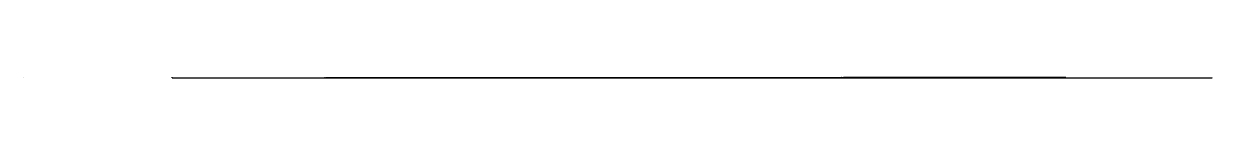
# Model space of a CAD drawing. Header units: metres. Extents: x -1 to 72750024, y 3999 to 4800.
# Drawn here: x 66750003 to 67150024, y 4119 to 4320 of the extents above; entities that cross this region are included whole.
import ezdxf

# ---------------------------------------------------------------- set-up
doc = ezdxf.new("R2010")
doc.units = ezdxf.units.M

msp = doc.modelspace()

# ---------------------------------------------------------------- linework, layer by layer
at = {"color": 7}
for p, q in [((66750003.013, 4320), (66750024.105, 4320)), ((66750003.013, 4320), (66750003.013, 4301.921)), ((66750024.105, 4301.921), (66750003.013, 4301.921)), ((66750006.026, 4313.974), (66750021.092, 4313.974)), ((66750024.105, 4320), (66750024.105, 4301.921)), ((66800000, 4320), (66799998.795, 4320)), ((66800000, 4280), (66799998.795, 4280)), ((66800000, 4240), (66799998.795, 4240)), ((66800000, 4200), (66799998.795, 4200)), ((66800000, 4160), (66799998.795, 4160)), ((66800000, 4120), (66799998.795, 4120)), ((66800000, 4312), (66799999.247, 4312)), ((66800000, 4304), (66799999.247, 4304)), ((66800000, 4296), (66799999.247, 4296)), ((66800000, 4288), (66799999.247, 4288)), ((66800000, 4272), (66799999.247, 4272)), ((66800000, 4264), (66799999.247, 4264)), ((66800000, 4256), (66799999.247, 4256)), ((66800000, 4248), (66799999.247, 4248)), ((66800000, 4232), (66799999.247, 4232)), ((66800000, 4224), (66799999.247, 4224)), ((66800000, 4216), (66799999.247, 4216)), ((66800000, 4208), (66799999.247, 4208)), ((66800000, 4192), (66799999.247, 4192)), ((66800000, 4184), (66799999.247, 4184)), ((66800000, 4176), (66799999.247, 4176)), ((66800000, 4168), (66799999.247, 4168)), ((66800000, 4152), (66799999.247, 4152)), ((66800000, 4144), (66799999.247, 4144)), ((66800000, 4136), (66799999.247, 4136)), ((66800000, 4128), (66799999.247, 4128)), ((66800000, 4120), (66800000, 4320)), ((66800000, 4120), (67150000, 4120)), ((66800000, 4120), (66800000, 4118.795)), ((66810000.001, 4120), (66810000.001, 4119.247)), ((66820000.002, 4120), (66820000.002, 4119.247)), ((66830000.003, 4120), (66830000.003, 4119.247)), ((66840000.003, 4120), (66840000.003, 4119.247)), ((66850000.001, 4120), (66850000.001, 4118.795)), ((66859999.998, 4120), (66859999.998, 4119.247)), ((66869999.996, 4120), (66869999.996, 4119.247)), ((66879999.993, 4120), (66879999.993, 4119.247)), ((66889999.991, 4120), (66889999.991, 4119.247)), ((66900000.002, 4120), (66900000.002, 4118.795)), ((66910000.006, 4120), (66910000.006, 4119.247)), ((66920000.01, 4120), (66920000.01, 4119.247)), ((66930000.015, 4120), (66930000.015, 4119.247)), ((66940000.019, 4120), (66940000.019, 4119.247)), ((66949999.996, 4120), (66949999.996, 4118.795)), ((66960000, 4120), (66960000, 4119.247)), ((66970000.005, 4120), (66970000.005, 4119.247)), ((66980000.009, 4120), (66980000.009, 4119.247)), ((66990000.013, 4120), (66990000.013, 4119.247)), ((67000000.004, 4120), (67000000.004, 4118.795)), ((67010000.008, 4120), (67010000.008, 4119.247)), ((67020000.012, 4120), (67020000.012, 4119.247)), ((67030000.003, 4120), (67030000.003, 4119.247)), ((67039999.994, 4120), (67039999.994, 4119.247)), ((67050000.012, 4120), (67050000.012, 4118.795)), ((67060000.002, 4120), (67060000.002, 4119.247)), ((67069999.993, 4120), (67069999.993, 4119.247)), ((67079999.984, 4120), (67079999.984, 4119.247)), ((67089999.975, 4120), (67089999.975, 4119.247)), ((67099999.992, 4120), (67099999.992, 4118.795)), ((67109999.983, 4120), (67109999.983, 4119.247)), ((67119999.974, 4120), (67119999.974, 4119.247)), ((67129999.964, 4120), (67129999.964, 4119.247)), ((67139999.955, 4120), (67139999.955, 4119.247)), ((67150000, 4120), (67150000, 4118.795)), ((67150003.013, 4320), (67150024.105, 4320)), ((67150003.013, 4320), (67150003.013, 4301.921)), ((67150024.105, 4301.921), (67150003.013, 4301.921)), ((67150006.026, 4313.974), (67150021.092, 4313.974)), ((67150024.105, 4320), (67150024.105, 4301.921))]:
    msp.add_line(p, q, dxfattribs=at)
at = {"color": 4}
for p, q in [((66750006.026, 4309.454), (66750021.092, 4309.454)), ((66829132.779, 4132.958), (66829772.471, 4133.674)), ((66829772.471, 4133.674), (66830320.67, 4134.995)), ((66830320.67, 4134.995), (66830491.4, 4135.1)), ((66830491.4, 4135.1), (66830631.211, 4135.405)), ((66830631.211, 4135.405), (66831975.91, 4137.206)), ((66831975.91, 4137.206), (66834216.93, 4140.623)), ((66834216.93, 4140.623), (66834648.391, 4142.217)), ((66834648.391, 4142.217), (66835062.191, 4142.449)), ((66835062.191, 4142.449), (66835268.801, 4142.89)), ((66835268.801, 4142.89), (66835987.391, 4144.113)), ((66835987.391, 4144.113), (66836534.93, 4144.219)), ((66836534.93, 4144.219), (66836951.949, 4145.956)), ((66836951.949, 4145.956), (66837197.199, 4144.945)), ((66837197.199, 4144.945), (66837304.531, 4146.13)), ((66837304.531, 4146.13), (66838107.359, 4146.755)), ((66838107.359, 4146.755), (66838211.16, 4147.141)), ((66838211.16, 4147.141), (66838316, 4147.261)), ((66838316, 4147.261), (66838331.898, 4147.383)), ((66838331.898, 4147.383), (66838689.16, 4147.749)), ((66838689.16, 4147.749), (66838693.012, 4148.008)), ((66838693.012, 4148.008), (66838702.898, 4147.859)), ((66838702.898, 4147.859), (66839575.828, 4148.667)), ((66839575.828, 4148.667), (66839614.859, 4149.256)), ((66839614.859, 4149.256), (66840150.879, 4150.32)), ((66840150.879, 4150.32), (66840215.559, 4149.959)), ((66840215.559, 4149.959), (66840261.859, 4150.018)), ((66840261.859, 4150.018), (66840297.059, 4150.13)), ((66840297.059, 4150.13), (66840418.77, 4150.154)), ((66840418.77, 4150.154), (66840423.121, 4150.285)), ((66840423.121, 4150.285), (66840825.578, 4150.911)), ((66840825.578, 4150.911), (66840951.301, 4151.157)), ((66840951.301, 4151.157), (66841012.102, 4150.904)), ((66841012.102, 4150.904), (66841114.07, 4150.594)), ((66841114.07, 4150.594), (66841784.359, 4152.379)), ((66841784.359, 4152.379), (66841834.762, 4152.161)), ((66841834.762, 4152.161), (66841972.289, 4151.928)), ((66841972.289, 4151.928), (66842187.891, 4152.365)), ((66842187.891, 4152.365), (66842198.109, 4152.899)), ((66842198.109, 4152.899), (66843411.121, 4154.314)), ((66843411.121, 4154.314), (66843603.629, 4154.502)), ((66843603.629, 4154.502), (66843679.199, 4154.299)), ((66843679.199, 4154.299), (66843703.18, 4155.038)), ((66843703.18, 4155.038), (66843706, 4154.642)), ((66843706, 4154.642), (66843832.109, 4154.805)), ((66843832.109, 4154.805), (66843981.609, 4155.019)), ((66843981.609, 4155.019), (66844257.309, 4155.406)), ((66844257.309, 4155.406), (66844837.879, 4156.302)), ((66844837.879, 4156.302), (66845805.051, 4156.512)), ((66845805.051, 4156.512), (66846190.852, 4158.272)), ((66846190.852, 4158.272), (66846224.75, 4158.168)), ((66846224.75, 4158.168), (66846449.711, 4157.642)), ((66846449.711, 4157.642), (66847940.059, 4160.277)), ((66847940.059, 4160.277), (66849254.012, 4162.42)), ((66849254.012, 4162.42), (66849304.02, 4161.236)), ((66849304.02, 4161.236), (66849482.809, 4162.218)), ((66849482.809, 4162.218), (66851154.789, 4164.222)), ((66851154.789, 4164.222), (66851287.238, 4163.095)), ((66851287.238, 4163.095), (66851716.898, 4164.738)), ((66851716.898, 4164.738), (66851864.73, 4164.489)), ((66851864.73, 4164.489), (66851886.199, 4164.848)), ((66851886.199, 4164.848), (66852064.801, 4165.191)), ((66852064.801, 4165.191), (66852182.199, 4165.402)), ((66852182.199, 4165.402), (66852403.422, 4165.592)), ((66852403.422, 4165.592), (66852445.68, 4165.461)), ((66852445.68, 4165.461), (66852603.07, 4165.84)), ((66852603.07, 4165.84), (66852629.129, 4165.793)), ((66852629.129, 4165.793), (66852668.07, 4165.852)), ((66852668.07, 4165.852), (66852788.82, 4165.934)), ((66852788.82, 4165.934), (66853425.672, 4166.546)), ((66853425.672, 4166.546), (66854036.109, 4167.76)), ((66854036.109, 4167.76), (66854118.859, 4167.335)), ((66854118.859, 4167.335), (66854196.73, 4168.108)), ((66854196.73, 4168.108), (66854202.961, 4167.482)), ((66854202.961, 4167.482), (66854434.969, 4167.702)), ((66854434.969, 4167.702), (66854464.59, 4167.798)), ((66854464.59, 4167.798), (66854532.59, 4167.823)), ((66854532.59, 4167.823), (66854606.57, 4167.896)), ((66854606.57, 4167.896), (66854664.23, 4167.967)), ((66854664.23, 4167.967), (66855155.32, 4168.435)), ((66855155.32, 4168.435), (66855222.551, 4168.641)), ((66855222.551, 4168.641), (66855338.359, 4168.484)), ((66855338.359, 4168.484), (66856328.57, 4169.915)), ((66856328.57, 4169.915), (66856976.77, 4170.084)), ((66856976.77, 4170.084), (66857122.422, 4170.31)), ((66857122.422, 4170.31), (66857828.262, 4171.269)), ((66857828.262, 4171.269), (66858125.469, 4171.565)), ((66858125.469, 4171.565), (66858305.34, 4171.764)), ((66858305.34, 4171.764), (66858387.84, 4172.116)), ((66858387.84, 4172.116), (66858408.762, 4171.751)), ((66858408.762, 4171.751), (66858419.48, 4171.811)), ((66858419.48, 4171.811), (66858465.211, 4171.945)), ((66858465.211, 4171.945), (66858508.941, 4172.145)), ((66858508.941, 4172.145), (66858759.98, 4172.286)), ((66858759.98, 4172.286), (66858876.59, 4172.502)), ((66858876.59, 4172.502), (66859102.43, 4173.321)), ((66859102.43, 4173.321), (66859282.379, 4172.521)), ((66859282.379, 4172.521), (66859344.238, 4173.41)), ((66859344.238, 4173.41), (66860028.539, 4173.185)), ((66860028.539, 4173.185), (66860286.68, 4173.82)), ((66860286.68, 4173.82), (66860552.559, 4174.37)), ((66860552.559, 4174.37), (66860591.422, 4174.087)), ((66860591.422, 4174.087), (66860832.789, 4174.731)), ((66860832.789, 4174.731), (66861085.121, 4174.694)), ((66861085.121, 4174.694), (66861655.84, 4175.797)), ((66861655.84, 4175.797), (66861675.469, 4173.74)), ((66861675.469, 4173.74), (66861728.121, 4174.722)), ((66861728.121, 4174.722), (66863062.75, 4176.704)), ((66863062.75, 4176.704), (66863213.23, 4176.184)), ((66863213.23, 4176.184), (66863583.051, 4175.904)), ((66863583.051, 4175.904), (66864340.48, 4178.089)), ((66864340.48, 4178.089), (66864384.852, 4177.803)), ((66864384.852, 4177.803), (66864764.961, 4178.157)), ((66864764.961, 4178.157), (66864769.32, 4177.145)), ((66864769.32, 4177.145), (66865141.82, 4177.839)), ((66865141.82, 4177.839), (66865377.781, 4178.786)), ((66865377.781, 4178.786), (66865526.199, 4179.407)), ((66865526.199, 4179.407), (66866171.25, 4179.023)), ((66866171.25, 4179.023), (66866347.5, 4180.098)), ((66866347.5, 4180.098), (66866514.57, 4179.51)), ((66866514.57, 4179.51), (66866689.281, 4180.016)), ((66866689.281, 4180.016), (66866868.789, 4180.829)), ((66866868.789, 4180.829), (66867467.906, 4180.66)), ((66867467.906, 4180.66), (66867499.359, 4180.87)), ((66867499.359, 4180.87), (66867621.719, 4180.714)), ((66867621.719, 4180.714), (66868860.672, 4181.739)), ((66868860.672, 4181.739), (66869373.758, 4182.385)), ((66869373.758, 4182.385), (66869828.563, 4183.009)), ((66869828.563, 4183.009), (66870084.227, 4183.979)), ((66870084.227, 4183.979), (66870933.641, 4184.252)), ((66870933.641, 4184.252), (66872563.359, 4184.589)), ((66872563.359, 4184.589), (66872587.961, 4184.44)), ((66872587.961, 4184.44), (66872639.938, 4185.721)), ((66872639.938, 4185.721), (66873070.773, 4186.183)), ((66873070.773, 4186.183), (66873427.539, 4185.971)), ((66873427.539, 4185.971), (66873443.406, 4186.129)), ((66873443.406, 4186.129), (66874543.68, 4187.105)), ((66874543.68, 4187.105), (66874808.773, 4187.496)), ((66874808.773, 4187.496), (66875307.602, 4186.82)), ((66875307.602, 4186.82), (66875669.289, 4188.093)), ((66875669.289, 4188.093), (66876045, 4188.339)), ((66876045, 4188.339), (66876119.453, 4188.053)), ((66876119.453, 4188.053), (66876400.727, 4188.671)), ((66876400.727, 4188.671), (66876843.563, 4188.849)), ((66876843.563, 4188.849), (66876874.133, 4189.091)), ((66876874.133, 4189.091), (66877117.523, 4189.424)), ((66877117.523, 4189.424), (66877458.547, 4188.351)), ((66877458.547, 4188.351), (66877699.609, 4190.167)), ((66877699.609, 4190.167), (66877908.133, 4190.083)), ((66877908.133, 4190.083), (66878049.656, 4190.422)), ((66878049.656, 4190.422), (66878280.648, 4189.956)), ((66878280.648, 4189.956), (66879023.977, 4190.875)), ((66879023.977, 4190.875), (66879104.672, 4190.918)), ((66879104.672, 4190.918), (66879225.203, 4190.46)), ((66879225.203, 4190.46), (66879382.602, 4191.225)), ((66879382.602, 4191.225), (66879607.133, 4192.088)), ((66879607.133, 4192.088), (66880532.906, 4192.379)), ((66880532.906, 4192.379), (66880548.148, 4192.248)), ((66880548.148, 4192.248), (66880687.477, 4192.084)), ((66880687.477, 4192.084), (66880787.359, 4191.947)), ((66880787.359, 4191.947), (66881426.688, 4192.537)), ((66881426.688, 4192.537), (66882113.492, 4193.525)), ((66882113.492, 4193.525), (66882291.094, 4193.499)), ((66882291.094, 4193.499), (66882497.711, 4194.019)), ((66882497.711, 4194.019), (66882571.5, 4194.196)), ((66882571.5, 4194.196), (66883609.031, 4194.484)), ((66883609.031, 4194.484), (66883665.523, 4194.65)), ((66883665.523, 4194.65), (66883710.883, 4194.594)), ((66883710.883, 4194.594), (66883848.609, 4194.948)), ((66883848.609, 4194.948), (66883882.07, 4195.229)), ((66883882.07, 4195.229), (66883883.758, 4194.611)), ((66883883.758, 4194.611), (66884463.078, 4195.356)), ((66884463.078, 4195.356), (66884479.461, 4195.406)), ((66884479.461, 4195.406), (66885132.352, 4195.805)), ((66885132.352, 4195.805), (66885171.023, 4195.854)), ((66885171.023, 4195.854), (66885182.172, 4196.095)), ((66885182.172, 4196.095), (66885541.203, 4196.044)), ((66885541.203, 4196.044), (66885597.969, 4196.2)), ((66885597.969, 4196.2), (66885728.813, 4196.384)), ((66885728.813, 4196.384), (66885917.063, 4196.537)), ((66885917.063, 4196.537), (66886199.992, 4197.14)), ((66886199.992, 4197.14), (66886446.609, 4197.188)), ((66886446.609, 4197.188), (66886551.156, 4197.189)), ((66886551.156, 4197.189), (66886592.102, 4197.011)), ((66886592.102, 4197.011), (66886893.25, 4197.21)), ((66886893.25, 4197.21), (66887163.023, 4197.402)), ((66887163.023, 4197.402), (66887359.75, 4197.981)), ((66887359.75, 4197.981), (66887673.273, 4198.228)), ((66887673.273, 4198.228), (66887944.047, 4197.475)), ((66887944.047, 4197.475), (66889405.406, 4199.029)), ((66889405.406, 4199.029), (66890433.477, 4199.856)), ((66890433.477, 4199.856), (66890783.906, 4200.623)), ((66890783.906, 4200.623), (66891044.133, 4200.731)), ((66891044.133, 4200.731), (66891088.688, 4200.899)), ((66891088.688, 4200.899), (66891106.063, 4200.98)), ((66891106.063, 4200.98), (66892013.383, 4201.353)), ((66892013.383, 4201.353), (66892261.203, 4201.362)), ((66892261.203, 4201.362), (66892285.594, 4201.54)), ((66892285.594, 4201.54), (66892321.273, 4201.585)), ((66892321.273, 4201.585), (66892415.227, 4201.497)), ((66892415.227, 4201.497), (66892466.828, 4201.681)), ((66892466.828, 4201.681), (66892472.227, 4201.761)), ((66892472.227, 4201.761), (66892483.633, 4201.699)), ((66892483.633, 4201.699), (66892633.359, 4201.829)), ((66892633.359, 4201.829), (66892633.461, 4201.895)), ((66892633.461, 4201.895), (66893268.758, 4202.222)), ((66893268.758, 4202.222), (66893361.703, 4202.147)), ((66893361.703, 4202.147), (66893754.117, 4202.731)), ((66893754.117, 4202.731), (66894176.422, 4203.228)), ((66894176.422, 4203.228), (66894229.742, 4202.787)), ((66894229.742, 4202.787), (66894327.203, 4203.568)), ((66894327.203, 4203.568), (66894745.797, 4203.469)), ((66894745.797, 4203.469), (66894835.227, 4203.326)), ((66894835.227, 4203.326), (66895200.383, 4203.827)), ((66895200.383, 4203.827), (66895567.367, 4204.123)), ((66895567.367, 4204.123), (66895592.133, 4204.007)), ((66895592.133, 4204.007), (66896455.063, 4204.718)), ((66896455.063, 4204.718), (66896460.344, 4204.675)), ((66896460.344, 4204.675), (66896491.648, 4204.785)), ((66896491.648, 4204.785), (66896688.383, 4205.129)), ((66896688.383, 4205.129), (66897039.023, 4205.171)), ((66897039.023, 4205.171), (66897044.906, 4205.026)), ((66897044.906, 4205.026), (66897312.727, 4205.707)), ((66897312.727, 4205.707), (66897313.453, 4205.452)), ((66897313.453, 4205.452), (66897780.188, 4205.683)), ((66897780.188, 4205.683), (66898121.047, 4206.069)), ((66898121.047, 4206.069), (66898282.406, 4206.094)), ((66898282.406, 4206.094), (66898552.828, 4206.05)), ((66898552.828, 4206.05), (66898627.461, 4206.24)), ((66898627.461, 4206.24), (66899209.813, 4206.793)), ((66899209.813, 4206.793), (66899291.117, 4206.76)), ((66899291.117, 4206.76), (66899448.961, 4207.195)), ((66899448.961, 4207.195), (66899528.023, 4207.245)), ((66899528.023, 4207.245), (66900318.602, 4208.167)), ((66900318.602, 4208.167), (66900445.898, 4207.721)), ((66900445.898, 4207.721), (66900902.703, 4207.979)), ((66900902.703, 4207.979), (66901098.898, 4208.56)), ((66901098.898, 4208.56), (66901505.203, 4208.694)), ((66901505.203, 4208.694), (66901616.703, 4208.636)), ((66901616.703, 4208.636), (66902339.898, 4208.95)), ((66902339.898, 4208.95), (66902524.297, 4209.379)), ((66902524.297, 4209.379), (66903367.797, 4210.081)), ((66903367.797, 4210.081), (66904211.898, 4210.227)), ((66904211.898, 4210.227), (66904330.797, 4210.68)), ((66904330.797, 4210.68), (66904534.703, 4210.362)), ((66904534.703, 4210.362), (66904741.602, 4210.922)), ((66904741.602, 4210.922), (66904807.297, 4211.267)), ((66904807.297, 4211.267), (66904882.797, 4211.005)), ((66904882.797, 4211.005), (66905034.297, 4211.313)), ((66905034.297, 4211.313), (66905040.297, 4211.3)), ((66905040.297, 4211.3), (66905117, 4211.333)), ((66905117, 4211.333), (66905203, 4211.264)), ((66905203, 4211.264), (66905494.102, 4211.42)), ((66905494.102, 4211.42), (66905601.297, 4211.801)), ((66905601.297, 4211.801), (66906469.602, 4211.865)), ((66906469.602, 4211.865), (66906552, 4212.738)), ((66906552, 4212.738), (66906784.102, 4212.312)), ((66906784.102, 4212.312), (66906983.703, 4212.758)), ((66906983.703, 4212.758), (66906997, 4212.735)), ((66906997, 4212.735), (66907085.797, 4212.541)), ((66907085.797, 4212.541), (66907256.602, 4212.53)), ((66907256.602, 4212.53), (66907562.602, 4212.97)), ((66907562.602, 4212.97), (66907587.602, 4213.267)), ((66907587.602, 4213.267), (66907795.602, 4213.144)), ((66907795.602, 4213.144), (66907884.703, 4213.268)), ((66907884.703, 4213.268), (66907889.398, 4213.385)), ((66907889.398, 4213.385), (66908036.5, 4213.322)), ((66908036.5, 4213.322), (66908107.102, 4213.33)), ((66908107.102, 4213.33), (66908472.797, 4213.697)), ((66908472.797, 4213.697), (66908760.203, 4213.803)), ((66908760.203, 4213.803), (66908836.297, 4213.69)), ((66908836.297, 4213.69), (66909073.398, 4214.231)), ((66909073.398, 4214.231), (66909334, 4214.229)), ((66909334, 4214.229), (66909335.102, 4214.284)), ((66909335.102, 4214.284), (66909343.898, 4214.388)), ((66909343.898, 4214.388), (66909539.797, 4214.593)), ((66909539.797, 4214.593), (66909891.703, 4214.625)), ((66909891.703, 4214.625), (66910603.5, 4214.896)), ((66910603.5, 4214.896), (66911125.102, 4215.368)), ((66911125.102, 4215.368), (66911213.602, 4215.824)), ((66911213.602, 4215.824), (66911391.898, 4215.886)), ((66911391.898, 4215.886), (66911968.898, 4216.287)), ((66911968.898, 4216.287), (66912260, 4216.644)), ((66912260, 4216.644), (66912559.203, 4216.091)), ((66912559.203, 4216.091), (66912636.5, 4215.896)), ((66912636.5, 4215.896), (66912789.5, 4217.094)), ((66912789.5, 4217.094), (66913534.5, 4217.307)), ((66913534.5, 4217.307), (66913605.898, 4217.371)), ((66913605.898, 4217.371), (66913670.203, 4217.367)), ((66913670.203, 4217.367), (66914404.898, 4217.924)), ((66914404.898, 4217.924), (66914684.898, 4218.076)), ((66914684.898, 4218.076), (66914887.602, 4218.418)), ((66914887.602, 4218.418), (66915177.602, 4217.594)), ((66915177.602, 4217.594), (66915207.203, 4218.025)), ((66915207.203, 4218.025), (66915643.102, 4218.738)), ((66915643.102, 4218.738), (66915805.102, 4218.928)), ((66915805.102, 4218.928), (66915809.703, 4218.495)), ((66915809.703, 4218.495), (66916428.797, 4219.05)), ((66916428.797, 4219.05), (66916634.203, 4219.422)), ((66916634.203, 4219.422), (66916816.703, 4219.7)), ((66916816.703, 4219.7), (66917024.398, 4219.919)), ((66917024.398, 4219.919), (66917558.102, 4219.394)), ((66917558.102, 4219.394), (66917680.297, 4220.24)), ((66917680.297, 4220.24), (66918346.5, 4220.596)), ((66918346.5, 4220.596), (66918911.5, 4221.064)), ((66918911.5, 4221.064), (66920299.898, 4221.423)), ((66920299.898, 4221.423), (66920701.797, 4222.109)), ((66920701.797, 4222.109), (66920807.602, 4222.065)), ((66920807.602, 4222.065), (66920926.703, 4222.133)), ((66920926.703, 4222.133), (66921022.703, 4222.167)), ((66921022.703, 4222.167), (66921047.5, 4221.773)), ((66921047.5, 4221.773), (66921085.398, 4222.17)), ((66921085.398, 4222.17), (66921131.203, 4222.464)), ((66921131.203, 4222.464), (66921269.703, 4222.368)), ((66921269.703, 4222.368), (66921292.898, 4222.633)), ((66921292.898, 4222.633), (66921308.5, 4222.399)), ((66921308.5, 4222.399), (66921433.102, 4222.408)), ((66921433.102, 4222.408), (66921896.398, 4222.341)), ((66921896.398, 4222.341), (66921945.5, 4222.807)), ((66921945.5, 4222.807), (66921971.203, 4222.742)), ((66921971.203, 4222.742), (66921976.898, 4222.801)), ((66921976.898, 4222.801), (66922232.898, 4222.926)), ((66922232.898, 4222.926), (66922504.398, 4223.41)), ((66922504.398, 4223.41), (66922526.102, 4223.177)), ((66922526.102, 4223.177), (66922880.5, 4223.581)), ((66922880.5, 4223.581), (66923038.102, 4223.503)), ((66923038.102, 4223.503), (66923189.102, 4223.513)), ((66923189.102, 4223.513), (66923251.797, 4223.565)), ((66923251.797, 4223.565), (66923261.797, 4223.598)), ((66923261.797, 4223.598), (66924104.5, 4224.152)), ((66924104.5, 4224.152), (66924315.398, 4224.281)), ((66924315.398, 4224.281), (66924397.5, 4224.048)), ((66924397.5, 4224.048), (66924658.398, 4224.113)), ((66924658.398, 4224.113), (66925162.5, 4224.581)), ((66925162.5, 4224.581), (66925212.297, 4225.006)), ((66925212.297, 4225.006), (66925295, 4224.876)), ((66925295, 4224.876), (66925421.398, 4224.946)), ((66925421.398, 4224.946), (66926036.898, 4225.502)), ((66926036.898, 4225.502), (66926060.203, 4225.276)), ((66926060.203, 4225.276), (66926318.703, 4225.513)), ((66926318.703, 4225.513), (66927269.602, 4225.475)), ((66927269.602, 4225.475), (66927326.5, 4226.264)), ((66927326.5, 4226.264), (66927664.797, 4226.561)), ((66927664.797, 4226.561), (66927737.5, 4226.014)), ((66927737.5, 4226.014), (66927758.703, 4226.414)), ((66927758.703, 4226.414), (66928273.898, 4226.379)), ((66928273.898, 4226.379), (66929207.602, 4227.42)), ((66929207.602, 4227.42), (66929363.797, 4227.408)), ((66929363.797, 4227.408), (66929572.797, 4227.492)), ((66929572.797, 4227.492), (66929675.797, 4226.547)), ((66929675.797, 4226.547), (66930841.297, 4228.045)), ((66930841.297, 4228.045), (66930878.398, 4228.232)), ((66930878.398, 4228.232), (66931063.102, 4228.533)), ((66931063.102, 4228.533), (66931143.094, 4228.377)), ((66931143.094, 4228.377), (66931545, 4228.623)), ((66931545, 4228.623), (66932496.703, 4229.244)), ((66932496.703, 4229.244), (66932730, 4228.749)), ((66932730, 4228.749), (66933237.594, 4229.945)), ((66933237.594, 4229.945), (66933693.5, 4230.135)), ((66933693.5, 4230.135), (66934246.203, 4229.793)), ((66934246.203, 4229.793), (66934289.203, 4230.304)), ((66934289.203, 4230.304), (66934678.203, 4230.423)), ((66934678.203, 4230.423), (66935670.906, 4231.19)), ((66935670.906, 4231.19), (66935682.094, 4230.963)), ((66935682.094, 4230.963), (66935739.203, 4231.078)), ((66935739.203, 4231.078), (66935754, 4231.359)), ((66935754, 4231.359), (66936005.5, 4230.767)), ((66936005.5, 4230.767), (66938948.094, 4233.159)), ((66938948.094, 4233.159), (66940434.5, 4234.078)), ((66940434.5, 4234.078), (66940479, 4234.178)), ((66940479, 4234.178), (66941809.703, 4234.835)), ((66941809.703, 4234.835), (66942534.094, 4234.615)), ((66942534.094, 4234.615), (66942852.203, 4234.601)), ((66942852.203, 4234.601), (66943636.906, 4235.692)), ((66943636.906, 4235.692), (66943736.594, 4234.983)), ((66943736.594, 4234.983), (66945891.594, 4236.638)), ((66945891.594, 4236.638), (66946202.703, 4236.96)), ((66946202.703, 4236.96), (66948037.297, 4238.381)), ((66948037.297, 4238.381), (66948535.906, 4238.561)), ((66948535.906, 4238.561), (66948708.5, 4237.251)), ((66948708.5, 4237.251), (66949004.594, 4238.924)), ((66949004.594, 4238.924), (66952014.703, 4239.651)), ((66952014.703, 4239.651), (66952606.5, 4240.378)), ((66952606.5, 4240.378), (66953031.906, 4240.75)), ((66953031.906, 4240.75), (66954547, 4240.955)), ((66954547, 4240.955), (66955432.5, 4242.241)), ((66955432.5, 4242.241), (66955865.703, 4242.314)), ((66955865.703, 4242.314), (66955931.203, 4241.956)), ((66955931.203, 4241.956), (66957001.5, 4243.17)), ((66957001.5, 4243.17), (66958160, 4243.771)), ((66958160, 4243.771), (66958742.797, 4243.389)), ((66958742.797, 4243.389), (66959353.203, 4244.082)), ((66959353.203, 4244.082), (66961064.297, 4244.796)), ((66961064.297, 4244.796), (66961085.906, 4244.849)), ((66961085.906, 4244.849), (66961523.5, 4244.8)), ((66961523.5, 4244.8), (66961672.5, 4245.182)), ((66961672.5, 4245.182), (66961726, 4245.403)), ((66961726, 4245.403), (66962036, 4245.237)), ((66962036, 4245.237), (66962497.594, 4245.251)), ((66962497.594, 4245.251), (66962840, 4245.801)), ((66962840, 4245.801), (66964675.203, 4246.773)), ((66964675.203, 4246.773), (66965741, 4247.579)), ((66965741, 4247.579), (66965768.906, 4246.979)), ((66965768.906, 4246.979), (66965875.094, 4247.36)), ((66965875.094, 4247.36), (66965972.906, 4247.146)), ((66965972.906, 4247.146), (66966376.5, 4247.41)), ((66966376.5, 4247.41), (66967125.5, 4248.304)), ((66967125.5, 4248.304), (66967331.594, 4248.147)), ((66967331.594, 4248.147), (66968079.406, 4248.313)), ((66968079.406, 4248.313), (66968843.797, 4248.73)), ((66968843.797, 4248.73), (66969244.594, 4248.021)), ((66969244.594, 4248.021), (66970557.406, 4249.787)), ((66970557.406, 4249.787), (66970584.703, 4249.521)), ((66970584.703, 4249.521), (66973066.297, 4251.138)), ((66973066.297, 4251.138), (66973498, 4250.664)), ((66973498, 4250.664), (66974018.5, 4251.497)), ((66974018.5, 4251.497), (66974021.094, 4251.176)), ((66974021.094, 4251.176), (66975309.297, 4252.324)), ((66975309.297, 4252.324), (66977365.5, 4253.093)), ((66977365.5, 4253.093), (66977524.297, 4252.899)), ((66977524.297, 4252.899), (66978011.203, 4253.427)), ((66978011.203, 4253.427), (66979581.094, 4254.073)), ((66979581.094, 4254.073), (66979653, 4254.004)), ((66979653, 4254.004), (66980438.297, 4254.489)), ((66980438.297, 4254.489), (66980709, 4254.579)), ((66980709, 4254.579), (66980942.594, 4254.675)), ((66980942.594, 4254.675), (66981466.906, 4255.023)), ((66981466.906, 4255.023), (66983036.5, 4256.054)), ((66983036.5, 4256.054), (66984201.797, 4256.455)), ((66984201.797, 4256.455), (66984667, 4255.958)), ((66984667, 4255.958), (66986920.297, 4256.849)), ((66986920.297, 4256.849), (66988346.5, 4258.501)), ((66988346.5, 4258.501), (66990456.797, 4259.657)), ((66990456.797, 4259.657), (66992401.906, 4260.42)), ((66992401.906, 4260.42), (66995425, 4261.266)), ((66995425, 4261.266), (66995482.594, 4261.837)), ((66995482.594, 4261.837), (66997274.797, 4262.851)), ((66997274.797, 4262.851), (66997964.703, 4263.009)), ((66997964.703, 4263.009), (66999166, 4262.996)), ((66999166, 4262.996), (67000889.203, 4264.419)), ((67000889.203, 4264.419), (67001373.906, 4264.52)), ((67001373.906, 4264.52), (67001736.703, 4264.615)), ((67001736.703, 4264.615), (67002541.297, 4265.115)), ((67002541.297, 4265.115), (67002582.703, 4264.798)), ((67002582.703, 4264.798), (67003333, 4265.309)), ((67003333, 4265.309), (67003423.406, 4265.706)), ((67003423.406, 4265.706), (67004424.797, 4265.971)), ((67004424.797, 4265.971), (67004653.594, 4266.173)), ((67004653.594, 4266.173), (67005127.094, 4266.126)), ((67005127.094, 4266.126), (67005700.703, 4266.378)), ((67005700.703, 4266.378), (67005886.094, 4266.574)), ((67005886.094, 4266.574), (67006213, 4266.449)), ((67006213, 4266.449), (67006839.094, 4266.898)), ((67006839.094, 4266.898), (67008504.203, 4267.907)), ((67008504.203, 4267.907), (67009008.594, 4268.21)), ((67009008.594, 4268.21), (67009151, 4267.898)), ((67009151, 4267.898), (67009729.094, 4268.148)), ((67009729.094, 4268.148), (67012038.906, 4269.505)), ((67012038.906, 4269.505), (67012870.5, 4269.545)), ((67012870.5, 4269.545), (67013287, 4269.658)), ((67013287, 4269.658), (67013917.797, 4270.419)), ((67013917.797, 4270.419), (67015343.094, 4270.998)), ((67015343.094, 4270.998), (67017146.703, 4271.429)), ((67017146.703, 4271.429), (67018128.5, 4272.307)), ((67018128.5, 4272.307), (67018297.594, 4272.331)), ((67018297.594, 4272.331), (67019862.797, 4272.535)), ((67019862.797, 4272.535), (67020984, 4273.535)), ((67020984, 4273.535), (67021766.906, 4273.931)), ((67021766.906, 4273.931), (67022193.094, 4273.671)), ((67022193.094, 4273.671), (67023519.703, 4274.662)), ((67023519.703, 4274.662), (67025097.406, 4275.413)), ((67025097.406, 4275.413), (67025282, 4275.306)), ((67025282, 4275.306), (67025887.094, 4275.674)), ((67025887.094, 4275.674), (67025891.297, 4275.703)), ((67025891.297, 4275.703), (67026712.203, 4275.724)), ((67026712.203, 4275.724), (67027460.297, 4275.873)), ((67027460.297, 4275.873), (67027787.203, 4276.525)), ((67027787.203, 4276.525), (67027811.406, 4276.208)), ((67027811.406, 4276.208), (67027953.297, 4276.583)), ((67027953.297, 4276.583), (67028365.703, 4276.849)), ((67028365.703, 4276.849), (67029500.797, 4277.234)), ((67029500.797, 4277.234), (67029516.203, 4277.056)), ((67029516.203, 4277.056), (67029588.406, 4277.272)), ((67029588.406, 4277.272), (67030359.797, 4277.53)), ((67030359.797, 4277.53), (67030576.094, 4277.689)), ((67030576.094, 4277.689), (67031382, 4278.042)), ((67031382, 4278.042), (67031602.406, 4278.271)), ((67031602.406, 4278.271), (67032311.297, 4278.478)), ((67032311.297, 4278.478), (67033744.5, 4278.723)), ((67033744.5, 4278.723), (67033940.594, 4279.236)), ((67033940.594, 4279.236), (67034675.297, 4279.572)), ((67034675.297, 4279.572), (67034974.297, 4279.111)), ((67034974.297, 4279.111), (67036596.5, 4280.448)), ((67036596.5, 4280.448), (67036936.203, 4280.445)), ((67036936.203, 4280.445), (67036989.203, 4280.302)), ((67036989.203, 4280.302), (67040609.703, 4282.212)), ((67040609.703, 4282.212), (67043747, 4282.74)), ((67043747, 4282.74), (67046221, 4284.63)), ((67046221, 4284.63), (67052580.594, 4286.354)), ((67052580.594, 4286.354), (67053647.906, 4287.681)), ((67053647.906, 4287.681), (67059867.297, 4289.286)), ((67059867.297, 4289.286), (67062661.188, 4291.136)), ((67062661.188, 4291.136), (67064553.313, 4291.161)), ((67064553.313, 4291.161), (67066793.594, 4292.105)), ((67066793.594, 4292.105), (67067388.188, 4292.403)), ((67067388.188, 4292.403), (67067390.313, 4292.396)), ((67067390.313, 4292.396), (67068560.688, 4292.744)), ((67068560.688, 4292.744), (67072426.094, 4294.767)), ((67072426.094, 4294.767), (67072774.813, 4294.124)), ((67072774.813, 4294.124), (67079967.688, 4296.631)), ((67079967.688, 4296.631), (67081971.813, 4298.208)), ((67081971.813, 4298.208), (67088328.094, 4299.61)), ((67088328.094, 4299.61), (67090536.688, 4301.193)), ((67090536.688, 4301.193), (67095693.813, 4302.301)), ((67095693.813, 4302.301), (67097132.813, 4303.375)), ((67097132.813, 4303.375), (67100061.188, 4304.007)), ((67100061.188, 4304.007), (67100529.688, 4304.371)), ((67100529.688, 4304.371), (67100769.813, 4304.409)), ((67150006.026, 4309.454), (67150021.092, 4309.454))]:
    msp.add_line(p, q, dxfattribs=at)

doc.saveas('drawing.dxf')
